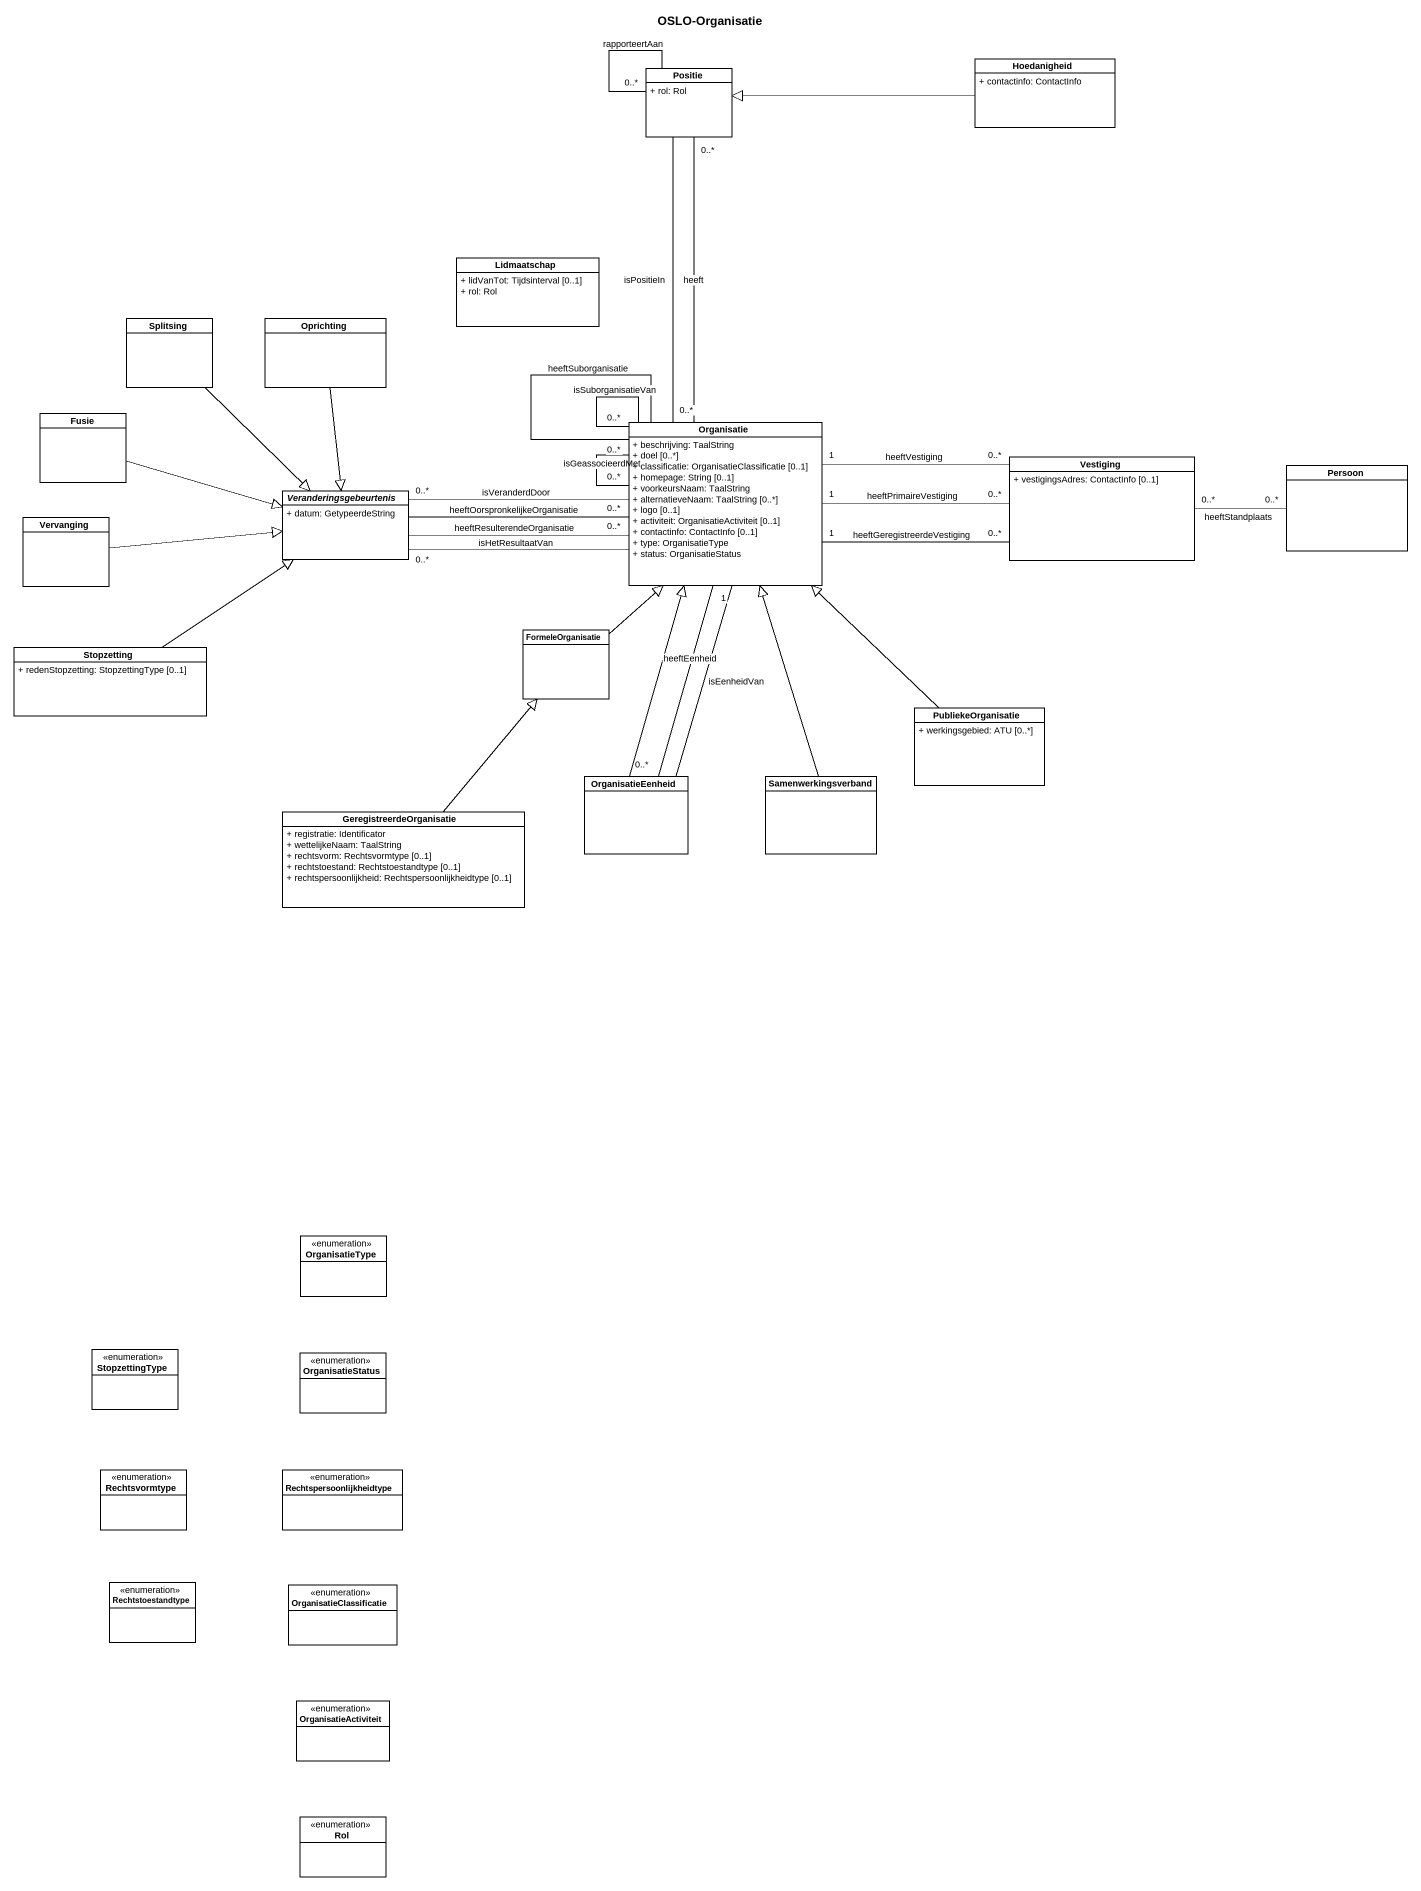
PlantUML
@startuml
title OSLO-Organisatie
hide circle
hide empty members
skinparam classAttributeIconSize 0
class Positie {
  + rol: Rol
}
class Hoedanigheid {
  + contactinfo: ContactInfo
}
class Lidmaatschap {
  + lidVanTot: Tijdsinterval [0..1]
  + rol: Rol
}
class Splitsing
class Oprichting
class Fusie
class Organisatie {
  + beschrijving: TaalString
  + doel [0..*]
  + classificatie: OrganisatieClassificatie [0..1]
  + homepage: String [0..1]
  + voorkeursNaam: TaalString
  + alternatieveNaam: TaalString [0..*]
  + logo [0..1]
  + activiteit: OrganisatieActiviteit [0..1]
  + contactinfo: ContactInfo [0..1]
  + type: OrganisatieType
  + status: OrganisatieStatus
}
class Vestiging {
  + vestigingsAdres: ContactInfo [0..1]
}
class Persoon
abstract class Veranderingsgebeurtenis {
  + datum: GetypeerdeString
}
class Vervanging
class FormeleOrganisatie
class Stopzetting {
  + redenStopzetting: StopzettingType [0..1]
}
class PubliekeOrganisatie {
  + werkingsgebied: ATU [0..*]
}
class OrganisatieEenheid
class Samenwerkingsverband
class GeregistreerdeOrganisatie {
  + registratie: Identificator
  + wettelijkeNaam: TaalString
  + rechtsvorm: Rechtsvormtype [0..1]
  + rechtstoestand: Rechtstoestandtype [0..1]
  + rechtspersoonlijkheid: Rechtspersoonlijkheidtype [0..1]
}
enum OrganisatieType
enum StopzettingType
enum OrganisatieStatus
enum Rechtsvormtype
enum Rechtspersoonlijkheidtype
enum Rechtstoestandtype
enum OrganisatieClassificatie
enum OrganisatieActiviteit
enum Rol
Positie -- "0..*" Positie : rapporteertAan
Positie -- "0..*" Organisatie : isPositieIn
Hoedanigheid -left-|> Positie
Splitsing --|> Veranderingsgebeurtenis
Oprichting --|> Veranderingsgebeurtenis
Fusie -right-|> Veranderingsgebeurtenis
Organisatie -up- "0..*" Positie : heeft
Organisatie -- "0..*" Organisatie : isSuborganisatieVan
Organisatie -- "0..*" Organisatie : heeftSuborganisatie
Organisatie -- "0..*" Organisatie : isGeassocieerdMet
Organisatie "1" -right- "0..*" Vestiging : heeftVestiging
Organisatie "1" -right- "0..*" Vestiging : heeftGeregistreerdeVestiging
Organisatie "1" -right- "0..*" Vestiging : heeftPrimaireVestiging
Organisatie -left- "0..*" Veranderingsgebeurtenis : isVeranderdDoor
Organisatie -left- "0..*" Veranderingsgebeurtenis : isHetResultaatVan
Organisatie "1" -- "0..*" OrganisatieEenheid : heeftEenheid
Persoon "0..*" -left- "0..*" Vestiging : heeftStandplaats
Veranderingsgebeurtenis -right- "0..*" Organisatie : heeftOorspronkelijkeOrganisatie
Veranderingsgebeurtenis -right- "0..*" Organisatie : heeftResulterendeOrganisatie
Vervanging -right-|> Veranderingsgebeurtenis
FormeleOrganisatie -up-|> Organisatie
Stopzetting -up-|> Veranderingsgebeurtenis
PubliekeOrganisatie -up-|> Organisatie
OrganisatieEenheid -up- Organisatie : isEenheidVan
OrganisatieEenheid -up-|> Organisatie
Samenwerkingsverband -up-|> Organisatie
GeregistreerdeOrganisatie -up-|> FormeleOrganisatie
@enduml
